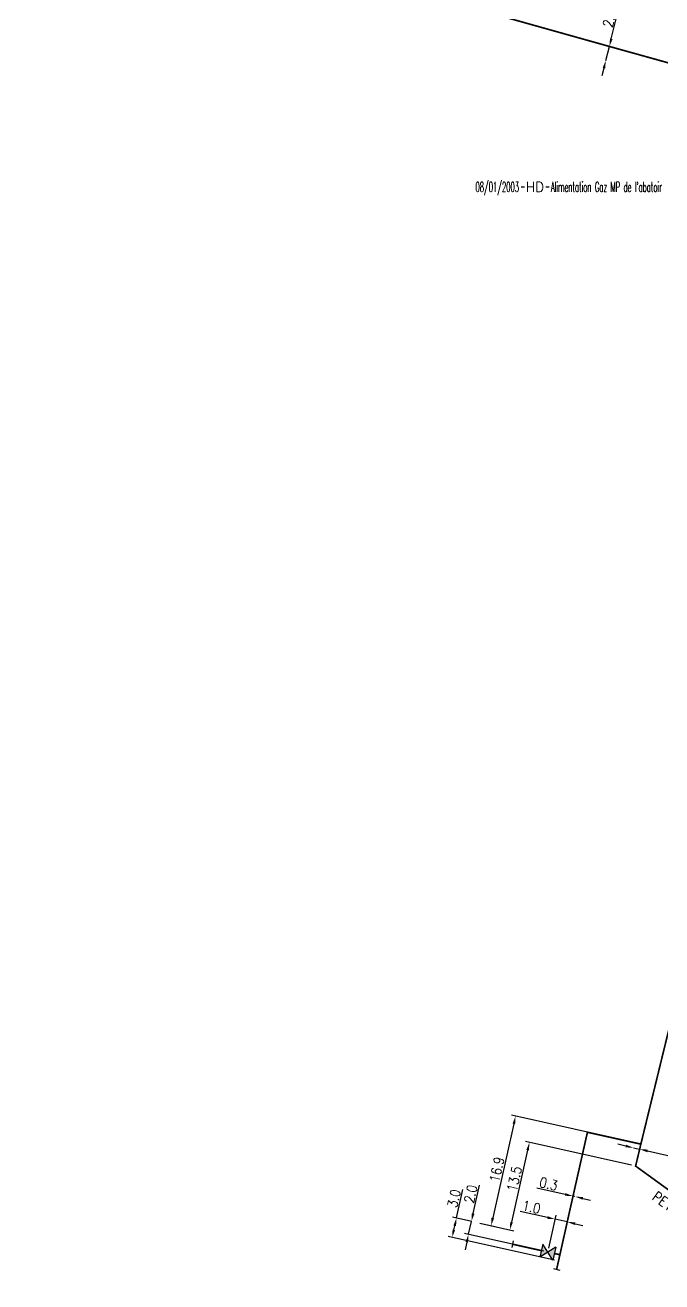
# Model space of a CAD drawing. Header units: millimetres. Extents: x 108000 to 109000, y 147000 to 148000.
# Drawn here: x 108415 to 108510.8, y 147496.8 to 147685.9 of the extents above; entities that cross this region are included whole.
import ezdxf
from ezdxf.enums import TextEntityAlignment as Align

# ---------------------------------------------------------------- set-up
doc = ezdxf.new("R2010")
doc.units = ezdxf.units.MM
doc.header["$PDMODE"] = 34
doc.layers.get('0').update_dxf_attribs({"linetype": 'CONTINUOUS'})
doc.layers.get('Defpoints').update_dxf_attribs({"linetype": 'CONTINUOUS'})
for name, color, linetype in [('G_120', 4, 'CONTINUOUS'), ('G_300', 7, 'CONTINUOUS'), ('G_340', 7, 'CONTINUOUS')]:
    doc.layers.add(name, color=color, linetype=linetype)
doc.styles.add('G_ROMANS', font='ROMANS.SHX', dxfattribs={"width": 0.75})
doc.styles.get("Standard").update_dxf_attribs({"font": 'romans.shx', "width": 0.85})
doc.linetypes.add('G_TYPB_PE', pattern='A,5,-0.3,["o",Standard,S=1.5,R=0,X=0,Y=-0.5],-1.65', length=6.95)
doc.dimstyles.get("Standard").update_dxf_attribs({"dimtxt": 1.5, "dimasz": 1.2, "dimexe": 0.625, "dimexo": 0.625, "dimgap": 0.25, "dimtad": 1, "dimdec": 1, "dimzin": 0, "dimdsep": 46, "dimtxsty": 'Standard', "dimcen": -0.5, "dimadec": 0, "dimazin": 0, "dimtfac": 1, "dimtdec": 1, "dimtmove": 0, "dimatfit": 3, "dimfxl": 0, "dimtolj": 1, "dimtzin": 0, "dimarcsym": 0})

# ---------------------------------------------------------------- blocks, each defined once
blk = doc.blocks.new('GIS_MODF')
at = {"color": 0, "linetype": 'Continuous', "flags": 128}
for points in [[(-2.18, -0.01), (-1.68, -0.01)], [(1.52, -0.01), (2.02, -0.01)]]:
    blk.add_lwpolyline(points, dxfattribs=at)
at = {"color": 0, "linetype": 'Continuous', "width": 0.5}
blk.add_attdef('DATE', text='', height=1.5, dxfattribs=at).set_placement((-2.5, -0.8), align=Align.RIGHT)
at = {"color": 0, "linetype": 'Continuous', "width": 1.771291}
blk.add_attdef('USER', text='', height=1.5, dxfattribs=at).set_placement((-1.51, -0.8), (1.28, -0.8), align=Align.FIT)
at = {"color": 0, "linetype": 'Continuous', "width": 0.5}
blk.add_attdef('DESC', (2.29, -0.8), '', height=1.5, dxfattribs=at)
blk = doc.blocks.new('*D37')
at = {"layer": 'Defpoints', "color": 0, "linetype": 'Continuous', "transparency": 16777216}
for p in [(108502.94, 147682.66), (108502.41, 147680.57), (108502.41, 147680.57)]:
    blk.add_point(p, dxfattribs=at)
at = {"layer": 'G_120', "color": 0, "linetype": 'Continuous', "lineweight": -2, "transparency": 16777216}
for p, q in [((108503.23, 147683.82), (108504.34, 147688.2)), ((108502.41, 147680.57), (108502.94, 147682.66)), ((108502.12, 147679.41), (108501.83, 147678.25))]:
    blk.add_line(p, q, dxfattribs=at)
at = {"layer": 'G_120', "color": 0, "linetype": 'Continuous', "transparency": 16777216}
for points in [[(108503.04, 147683.87), (108503.43, 147683.77), (108502.94, 147682.66)], [(108501.93, 147679.46), (108502.31, 147679.36), (108502.41, 147680.57)]]:
    blk.add_solid(points, dxfattribs=at)
at = {"layer": 'G_120', "color": 0, "linetype": 'Continuous', "transparency": 16777216, "insert": (108502.98, 147686.91), "char_height": 1.5, "attachment_point": 5, "rotation": 75.8475}
blk.add_mtext('\\A1;2.2', dxfattribs=at)
blk = doc.blocks.new('G_300_04')
h = blk.add_hatch(color=256)
h.paths.add_polyline_path([(-1, 1), (-1, -1), (0, 0)])
h.paths.add_polyline_path([(1, 1), (0, 0), (1, -1)])
at = {"flags": 128}
for points in [[(1, 1), (-1, -1)], [(1, -1), (-1, 1)], [(-1, 1), (-1, -1)], [(1, 1), (1, -1)]]:
    blk.add_lwpolyline(points, dxfattribs=at)
at = {"color": 0, "linetype": 'Continuous', "style": 'G_ROMANS', "width": 0.75}
blk.add_attdef('NUM', text='', height=1.5, dxfattribs=at).set_placement((0, 2.07), align=Align.MIDDLE)
at = {"color": 0, "linetype": 'Continuous', "style": 'G_ROMANS', "width": 0.75, "flags": 3}
for tag, p in [('DEF_LEG', (0, -2.5)), ('DEF_COUP', (0, -5)), ('DEF_TYPE', (0, -7.5))]:
    blk.add_attdef(tag, text='', height=1.2, dxfattribs=at).set_placement(p, align=Align.MIDDLE)
blk = doc.blocks.new('G_340_07')
at = {"color": 0, "linetype": 'Continuous', "const_width": 0.25, "flags": 128}
blk.add_lwpolyline([(0, 0), (1.25, 0)], dxfattribs=at)
at = {"color": 0, "linetype": 'Continuous', "flags": 128}
blk.add_lwpolyline([(1.25, -0.5), (1.25, 0.5)], dxfattribs=at)
at = {"color": 0, "linetype": 'Continuous', "style": 'G_ROMANS', "width": 0.75, "flags": 3}
for tag, p in [('DEF_LEG', (0, -5)), ('DEF_COUP', (0, -7.5)), ('DEF_TYPE', (0, -10))]:
    blk.add_attdef(tag, text='', height=1.2, dxfattribs=at).set_placement(p, align=Align.MIDDLE)
blk = doc.blocks.new('*D291')
at = {"layer": 'Defpoints', "color": 0, "linetype": 'Continuous', "transparency": 16777216}
for p in [(108506.58, 147516.95), (108506.58, 147516.95), (108507.5, 147516.74)]:
    blk.add_point(p, dxfattribs=at)
at = {"layer": 'G_120', "color": 0, "linetype": 'Continuous', "lineweight": -2, "transparency": 16777216}
for p, q in [((108505.41, 147517.21), (108504.24, 147517.48)), ((108506.58, 147516.95), (108507.5, 147516.74)), ((108508.67, 147516.48), (108516.36, 147514.75))]:
    blk.add_line(p, q, dxfattribs=at)
at = {"layer": 'G_120', "color": 0, "linetype": 'Continuous', "transparency": 16777216}
for points in [[(108505.45, 147517.41), (108505.36, 147517.02), (108506.58, 147516.95)], [(108508.72, 147516.68), (108508.63, 147516.29), (108507.5, 147516.74)]]:
    blk.add_solid(points, dxfattribs=at)
at = {"layer": 'G_120', "color": 0, "linetype": 'Continuous', "transparency": 16777216, "insert": (108515.12, 147516.06), "char_height": 1.5, "attachment_point": 5, "rotation": 347.3312}
blk.add_mtext('\\A1;1.0', dxfattribs=at)
blk = doc.blocks.new('*D292')
at = {"layer": 'Defpoints', "color": 0, "linetype": 'Continuous', "transparency": 16777216}
for p in [(108482.19, 147505.88), (108482.19, 147505.88), (108493.68, 147501.26)]:
    blk.add_point(p, dxfattribs=at)
at = {"layer": 'G_300', "color": 0, "linetype": 'Continuous', "lineweight": -2, "transparency": 16777216}
for p, q in [((108482.45, 147507.05), (108483.4, 147511.32)), ((108481.75, 147503.93), (108482.19, 147505.88)), ((108493.07, 147501.4), (108481.14, 147504.07)), ((108481.49, 147502.76), (108481.23, 147501.59))]:
    blk.add_line(p, q, dxfattribs=at)
at = {"layer": 'G_300', "color": 0, "linetype": 'Continuous', "transparency": 16777216}
for points in [[(108482.25, 147507.1), (108482.64, 147507.01), (108482.19, 147505.88)], [(108481.29, 147502.8), (108481.68, 147502.72), (108481.75, 147503.93)]]:
    blk.add_solid(points, dxfattribs=at)
at = {"layer": 'G_300', "color": 0, "linetype": 'Continuous', "transparency": 16777216, "insert": (108482.08, 147509.99), "char_height": 1.5, "attachment_point": 5, "rotation": 77.4026}
blk.add_mtext('\\A1;2.0', dxfattribs=at)
blk = doc.blocks.new('*D293')
at = {"layer": 'Defpoints', "color": 0, "linetype": 'Continuous', "transparency": 16777216}
for p in [(108506.89, 147514.2), (108482.87, 147505.73), (108487.96, 147504.59)]:
    blk.add_point(p, dxfattribs=at)
at = {"layer": 'G_120', "color": 0, "linetype": 'Continuous', "lineweight": -2, "transparency": 16777216}
for p, q in [((108490.64, 147516.6), (108488.22, 147505.76)), ((108506.28, 147514.33), (108490.3, 147517.9)), ((108483.47, 147505.59), (108488.57, 147504.46))]:
    blk.add_line(p, q, dxfattribs=at)
at = {"layer": 'G_120', "color": 0, "linetype": 'Continuous', "transparency": 16777216}
for points in [[(108490.45, 147516.64), (108490.84, 147516.55), (108490.91, 147517.77)], [(108488.03, 147505.81), (108488.42, 147505.72), (108487.96, 147504.59)]]:
    blk.add_solid(points, dxfattribs=at)
at = {"layer": 'G_120', "color": 0, "linetype": 'Continuous', "transparency": 16777216, "insert": (108488.65, 147512.27), "char_height": 1.5, "attachment_point": 5, "rotation": 77.4026}
blk.add_mtext('\\A1;13.5', dxfattribs=at)
blk = doc.blocks.new('*D294')
at = {"layer": 'Defpoints', "color": 0, "linetype": 'Continuous', "transparency": 16777216}
for p in [(108497.47, 147509.67), (108497.77, 147509.61), (108497.77, 147509.61)]:
    blk.add_point(p, dxfattribs=at)
at = {"layer": 'G_120', "color": 0, "linetype": 'Continuous', "lineweight": -2, "transparency": 16777216}
for p, q in [((108496.3, 147509.93), (108492.04, 147510.89)), ((108497.77, 147509.61), (108497.47, 147509.67)), ((108498.94, 147509.34), (108500.11, 147509.08))]:
    blk.add_line(p, q, dxfattribs=at)
at = {"layer": 'G_120', "color": 0, "linetype": 'Continuous', "transparency": 16777216}
for points in [[(108496.35, 147510.13), (108496.26, 147509.74), (108497.47, 147509.67)], [(108498.98, 147509.54), (108498.89, 147509.15), (108497.77, 147509.61)]]:
    blk.add_solid(points, dxfattribs=at)
at = {"layer": 'G_120', "color": 0, "linetype": 'Continuous', "transparency": 16777216, "insert": (108493.8, 147511.52), "char_height": 1.5, "attachment_point": 5, "rotation": 347.3482}
blk.add_mtext('\\A1;0.3', dxfattribs=at)
blk = doc.blocks.new('*D298')
at = {"layer": 'Defpoints', "color": 0, "linetype": 'Continuous', "transparency": 16777216}
for p in [(108496.6, 147505.8), (108496.6, 147505.8), (108493.68, 147501.26)]:
    blk.add_point(p, dxfattribs=at)
at = {"layer": 'G_300', "color": 0, "linetype": 'Continuous', "lineweight": -2, "transparency": 16777216}
for p, q in [((108493.62, 147506.46), (108489.53, 147507.38)), ((108493.82, 147501.87), (108494.92, 147506.81)), ((108496.6, 147505.8), (108494.79, 147506.2)), ((108497.78, 147505.53), (108498.95, 147505.27))]:
    blk.add_line(p, q, dxfattribs=at)
at = {"layer": 'G_300', "color": 0, "linetype": 'Continuous', "transparency": 16777216}
for points in [[(108493.66, 147506.66), (108493.57, 147506.27), (108494.79, 147506.2)], [(108497.82, 147505.73), (108497.73, 147505.34), (108496.6, 147505.8)]]:
    blk.add_solid(points, dxfattribs=at)
at = {"layer": 'G_300', "color": 0, "linetype": 'Continuous', "transparency": 16777216, "insert": (108491.21, 147508.03), "char_height": 1.5, "attachment_point": 5, "rotation": 347.4026}
blk.add_mtext('\\A1;1.0', dxfattribs=at)
blk = doc.blocks.new('*D304')
at = {"layer": 'Defpoints', "color": 0, "linetype": 'Continuous', "transparency": 16777216}
for p in [(108507.68, 147517.5), (108482.87, 147505.73), (108485.14, 147505.22)]:
    blk.add_point(p, dxfattribs=at)
at = {"layer": 'G_120', "color": 0, "linetype": 'Continuous', "lineweight": -2, "transparency": 16777216}
for p, q in [((108488.57, 147520.54), (108485.41, 147506.39)), ((108507.07, 147517.63), (108488.22, 147521.85)), ((108483.47, 147505.59), (108485.75, 147505.09))]:
    blk.add_line(p, q, dxfattribs=at)
at = {"layer": 'G_120', "color": 0, "linetype": 'Continuous', "transparency": 16777216}
for points in [[(108488.37, 147520.58), (108488.76, 147520.5), (108488.83, 147521.71)], [(108485.21, 147506.44), (108485.6, 147506.35), (108485.14, 147505.22)]]:
    blk.add_solid(points, dxfattribs=at)
at = {"layer": 'G_120', "color": 0, "linetype": 'Continuous', "transparency": 16777216, "insert": (108486.01, 147513.68), "char_height": 1.5, "attachment_point": 5, "rotation": 77.4026}
blk.add_mtext('\\A1;16.9', dxfattribs=at)
blk = doc.blocks.new('*D369')
at = {"layer": 'Defpoints', "color": 0, "linetype": 'Continuous', "transparency": 16777216}
for p in [(108479.94, 147506.39), (108482.87, 147505.73), (108495.28, 147499.88)]:
    blk.add_point(p, dxfattribs=at)
at = {"layer": 'G_340', "color": 0, "linetype": 'Continuous', "lineweight": -2, "transparency": 16777216}
for p, q in [((108479.94, 147506.39), (108480.89, 147510.65)), ((108482.26, 147505.87), (108479.33, 147506.52)), ((108479.54, 147504.63), (108479.68, 147505.21)), ((108494.67, 147500.02), (108478.67, 147503.59))]:
    blk.add_line(p, q, dxfattribs=at)
at = {"layer": 'G_340', "color": 0, "linetype": 'Continuous', "transparency": 16777216}
for points in [[(108479.48, 147505.26), (108479.87, 147505.17), (108479.94, 147506.39)], [(108479.35, 147504.67), (108479.74, 147504.59), (108479.28, 147503.46)]]:
    blk.add_solid(points, dxfattribs=at)
at = {"layer": 'G_340', "color": 0, "linetype": 'Continuous', "transparency": 16777216, "insert": (108479.57, 147509.32), "char_height": 1.5, "attachment_point": 5, "rotation": 77.4026}
blk.add_mtext('\\A1;3.0', dxfattribs=at)

msp = doc.modelspace()

# ---------------------------------------------------------------- linework, layer by layer
at = {"layer": 'G_120', "linetype": 'G_TYPB_PE'}
msp.add_lwpolyline([(108529.82, 147674.09, 0.25, 0.25, 0), (108528.13, 147674.42, 0.25, 0.25, 0), (108520.2, 147677.85, 0.25, 0.25, 0), (108502.94, 147682.66, 0.25, 0.25, 0), (108468.94, 147692.19, 0.25, 0.25, 0), (108443.9, 147698.93, 0.25, 0.25, 0.054401), (108436.38, 147700.1, 0.25, 0.25, 0.040941), (108425.91, 147699.73, 0.25, 0.25, 0), (108412.34, 147697.17, 0.25, 0.25, 0), (108375.56, 147691.15, 0.25, 0.25, 0), (108367.67, 147689.63, 0.25, 0.25, 0), (108365.15, 147689.2, 0.25, 0.25, 0), (108343.01, 147685.3, 0.25, 0.25, 0), (108328.2, 147682.6, 0.25, 0.25, 0), (108321.14, 147681.17, 0.25, 0.25, 0), (108321.14, 147681.17, 0.25, 0.25, 0), (108321.45, 147679.76, 0.25, 0.25, 0), (108320.15, 147679.71, 0.25, 0.25, 0), (108313.91, 147678.74, 0.25, 0.25, 0), (108284.18, 147673.82, 0.25, 0.25, 0), (108283.15, 147673.39, 0, 0, 0)], format="xyseb", dxfattribs=at)
at = {"layer": 'G_120', "linetype": 'G_TYPB_PE', "const_width": 0.25}
for points in [[(108527.53, 147604.87), (108518.55, 147561.99), (108518.55, 147561.99), (108518.55, 147561.99), (108518.55, 147561.99), (108507.68, 147517.5), (108507.5, 147516.74), (108506.89, 147514.2), (108599.95, 147446.81)], [(108495.28, 147499.88), (108495.5, 147500.86), (108496.98, 147507.49), (108499.64, 147519.29), (108507.68, 147517.5)], [(108489.57, 147502.18), (108492.71, 147501.48)], [(108494.66, 147501.05), (108495.5, 147500.86)]]:
    msp.add_lwpolyline(points, dxfattribs=at)

# ---------------------------------------------------------------- block references
at = {"layer": 'G_120', "color": 7, "linetype": 'G_TYPB_PE'}
ref = msp.add_blockref('GIS_MODF', (108491.85, 147661.57), dxfattribs=at)
ref.add_attrib('DATE', '08/01/2003', dxfattribs={"layer": '0', "color": 0, "linetype": 'Continuous', "height": 1.5, "width": 0.5}).set_placement((108489.35, 147660.77), align=Align.RIGHT)
ref.add_attrib('USER', 'HD', dxfattribs={"layer": '0', "color": 0, "linetype": 'Continuous', "height": 1.5, "width": 0.97421}).set_placement((108490.34, 147660.77), (108493.12, 147660.77), align=Align.FIT)
ref.add_attrib('DESC', "Alimentation Gaz MP de l'abatoir", (108494.14, 147660.77), dxfattribs={"layer": '0', "color": 0, "linetype": 'Continuous', "height": 1.5, "width": 0.5})
at = {"layer": 'G_300', "rotation": 347.3479844278463}
msp.add_blockref('G_300_04', (108493.68, 147501.26), dxfattribs=at)
at = {"layer": 'G_340'}
for p, rotation in [((108489.57, 147502.18), 167.6121371457027), ((108495.28, 147499.88), 257.3479844280187)]:
    msp.add_blockref('G_340_07', p, dxfattribs=dict(at, rotation=rotation))

# ---------------------------------------------------------------- texts
at = {"layer": 'G_120', "linetype": 'Continuous', "width": 0.85}
msp.add_text('PE160', height=1.5, rotation=324.0938, dxfattribs=at).set_placement((108509.26, 147509.27))

# ---------------------------------------------------------------- dimensions: what is measured, and where the dimension line sits
at = {"layer": 'G_120', "linetype": 'Continuous'}
for base, p1, p2, angle, picture, middle, dimtype in [((108502.4144, 147680.5745), (108502.94, 147682.6592), (108502.4144, 147680.5745), 255.8475, '*D37', (108503.9507, 147686.6671), 161), ((108485.14, 147505.22), (108507.68, 147517.5), (108482.87, 147505.73), 77.4026, '*D304', (108486.99, 147513.47), 160), ((108487.96, 147504.59), (108506.89, 147514.2), (108482.87, 147505.73), 77.4026, '*D293', (108489.63, 147512.05), 160), ((108506.5766, 147516.9517), (108507.5035, 147516.7434), (108506.5766, 147516.9517), 347.3312, '*D291', (108514.9026, 147515.0801), 160), ((108497.77, 147509.61), (108497.47, 147509.67), (108497.77, 147509.61), 167.3482, '*D294', (108493.58, 147510.54), 160)]:
    dim = msp.add_linear_dim(base=base, p1=p1, p2=p2, angle=angle, dimstyle='Standard', dxfattribs=at)
    dim.commit()
    dim.dimension.update_dxf_attribs({"geometry": picture, "text_midpoint": middle, "dimtype": dimtype})
at = {"layer": 'G_300', "linetype": 'Continuous'}
dim = msp.add_linear_dim(base=(108482.19, 147505.88), p1=(108493.68, 147501.26), p2=(108482.19, 147505.88), angle=257.4026, dimstyle='Standard', dxfattribs=at)
dim.commit()
dim.dimension.update_dxf_attribs({"geometry": '*D292', "text_midpoint": (108483.06, 147509.77), "dimtype": 160})
dim = msp.add_linear_dim(base=(108496.6, 147505.8), p1=(108493.68, 147501.26), p2=(108496.6, 147505.8), angle=167.4026, text='1.0', dimstyle='Standard', dxfattribs=at)
dim.commit()
dim.dimension.update_dxf_attribs({"geometry": '*D298', "text_midpoint": (108490.99, 147507.05), "dimtype": 160})
at = {"layer": 'G_340', "linetype": 'Continuous'}
dim = msp.add_linear_dim(base=(108479.94, 147506.39), p1=(108495.28, 147499.88), p2=(108482.87, 147505.73), angle=257.4026, dimstyle='Standard', dxfattribs=at)
dim.commit()
dim.dimension.update_dxf_attribs({"geometry": '*D369', "text_midpoint": (108480.54, 147509.1), "dimtype": 160})

doc.saveas('drawing.dxf')
